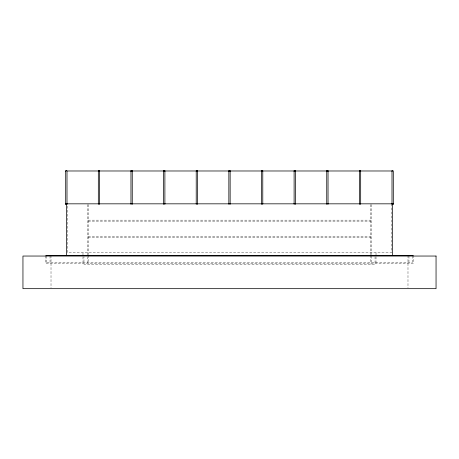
<?xml version="1.0" encoding="UTF-8"?>
<svg xmlns="http://www.w3.org/2000/svg" width="459" height="459" viewBox="0 0 459 459"><rect width="100%" height="100%" fill="white"/><g stroke="black" fill="none" stroke-linecap="round" stroke-linejoin="round"><path stroke-width="0.34" stroke-dasharray="2.29 1.72" d="M88.208 220.148L370.792 220.148M88.208 221.123L370.792 221.123M88.208 236.46L370.792 236.46M88.208 237.441L370.792 237.441M46.772 262.565L412.228 262.565M413.209 255.388L413.209 263.546L45.791 263.546L45.791 255.388M412.228 256.042L412.228 263.546M408.969 256.042L408.969 262.565M407.988 255.388L407.988 287.971M391.349 203.83L391.349 252.777L67.651 252.777L67.651 203.83M376.013 252.777L376.013 256.042M376.013 256.747L376.013 263.546M375.032 256.719L375.032 264.195L83.968 264.195L83.968 256.719M371.767 204.548L371.767 254.607M371.767 256.042L371.767 264.195M370.792 204.548L370.792 254.734M370.792 255.388L370.792 263.546M88.208 204.548L88.208 254.734M88.208 255.388L88.208 263.546M87.233 204.548L87.233 264.195M82.987 252.777L82.987 256.042M82.987 256.747L82.987 263.546M51.012 255.388L51.012 287.971M50.031 256.042L50.031 262.565M46.772 256.042L46.772 263.546"/><path stroke-width="0.69" d="M65.981 170.444L65.861 171.419M99.494 171.379C100.418 170.329 97.681 169.899 98.467 171.385M132.129 171.379C133.03 170.415 130.442 169.83 131.05 171.316M164.758 171.379C165.624 170.53 163.272 169.761 163.628 171.207M197.336 171.442C198.334 170.042 195.391 170.105 196.412 171.448M229.965 171.442C230.963 170.042 228.025 170.105 229.041 171.448M262.594 171.442C263.592 170.025 260.643 170.105 261.67 171.448M295.361 171.241C295.82 169.853 293.33 170.329 294.299 171.448M327.956 171.31C328.587 169.899 325.942 170.255 326.934 171.448M360.539 171.379C361.348 169.968 358.554 170.174 359.563 171.448M392.944 170.398L392.112 170.616L392.193 171.448M66.05 170.404L66.641 170.398M67.066 170.983L391.934 170.983M45.791 255.388L413.209 255.388M393.306 170.983L393.306 203.83L66.348 203.83L66.348 255.324M392.652 203.83L392.652 255.324M392.003 170.926L391.997 203.894M360.671 170.92L360.676 203.922M359.374 170.926L359.368 203.894M328.042 170.92L328.042 203.922M326.739 170.926L326.739 203.894M295.412 170.92L295.412 203.922M294.11 170.926L294.11 203.894M262.777 170.92L262.783 203.922M261.481 170.926L261.475 203.894M230.148 170.92L230.154 203.922M228.852 170.926L228.846 203.894M197.519 170.92L197.525 203.922M196.222 170.926L196.217 203.894M164.89 170.92L164.89 203.922M163.588 170.926L163.588 203.894M132.261 170.92L132.261 203.922M130.958 170.926L130.958 203.894M99.626 170.92L99.632 203.922M98.329 170.926L98.324 203.894M67.003 170.983L67.003 203.83M65.7 170.926L65.694 203.894M98.467 204.198A0.654 0.465 0 0 1 98.536 203.566A0.654 0.465 0 0 1 99.419 203.561A0.654 0.465 0 0 1 99.494 204.192M131.096 204.198A0.654 0.465 0 0 1 131.165 203.566A0.654 0.465 0 0 1 132.049 203.561A0.654 0.465 0 0 1 132.129 204.192M66.784 204.192A0.654 0.482 0 0 1 65.889 204.175A0.654 0.482 0 0 1 65.855 203.515M359.506 204.198A0.654 0.465 0 0 1 359.575 203.566A0.654 0.465 0 0 1 360.458 203.561A0.654 0.465 0 0 1 360.539 204.192M228.984 204.198A0.654 0.465 0 0 1 229.058 203.566A0.654 0.465 0 0 1 229.942 203.561A0.654 0.465 0 0 1 230.016 204.192M163.725 204.198A0.654 0.465 0 0 1 163.794 203.566A0.654 0.465 0 0 1 164.678 203.561A0.654 0.465 0 0 1 164.758 204.192M326.877 204.198A0.654 0.465 0 0 1 326.946 203.566A0.654 0.465 0 0 1 327.829 203.561A0.654 0.465 0 0 1 327.91 204.192M393.139 203.509A0.654 0.482 0 0 1 393.116 204.175A0.654 0.482 0 0 1 392.221 204.198M294.248 204.198A0.654 0.465 0 0 1 294.317 203.566A0.654 0.465 0 0 1 295.2 203.561A0.654 0.465 0 0 1 295.28 204.192M261.619 204.198A0.654 0.465 0 0 1 261.687 203.566A0.654 0.465 0 0 1 262.571 203.561A0.654 0.465 0 0 1 262.646 204.192M196.354 204.198A0.654 0.465 0 0 1 196.423 203.566A0.654 0.465 0 0 1 197.307 203.561A0.654 0.465 0 0 1 197.387 204.192M436.05 256.042L22.95 256.042L22.95 288.671L436.05 288.671L436.05 256.042M66.01 204.307A0.654 0.465 0 0 0 67.003 203.922A0.654 0.465 0 0 0 66.039 203.498A0.654 0.465 0 0 0 66.01 204.307M392.313 204.307A0.654 0.465 0 0 0 393.306 203.922A0.654 0.465 0 0 0 392.342 203.498A0.654 0.465 0 0 0 392.313 204.307"/></g></svg>
